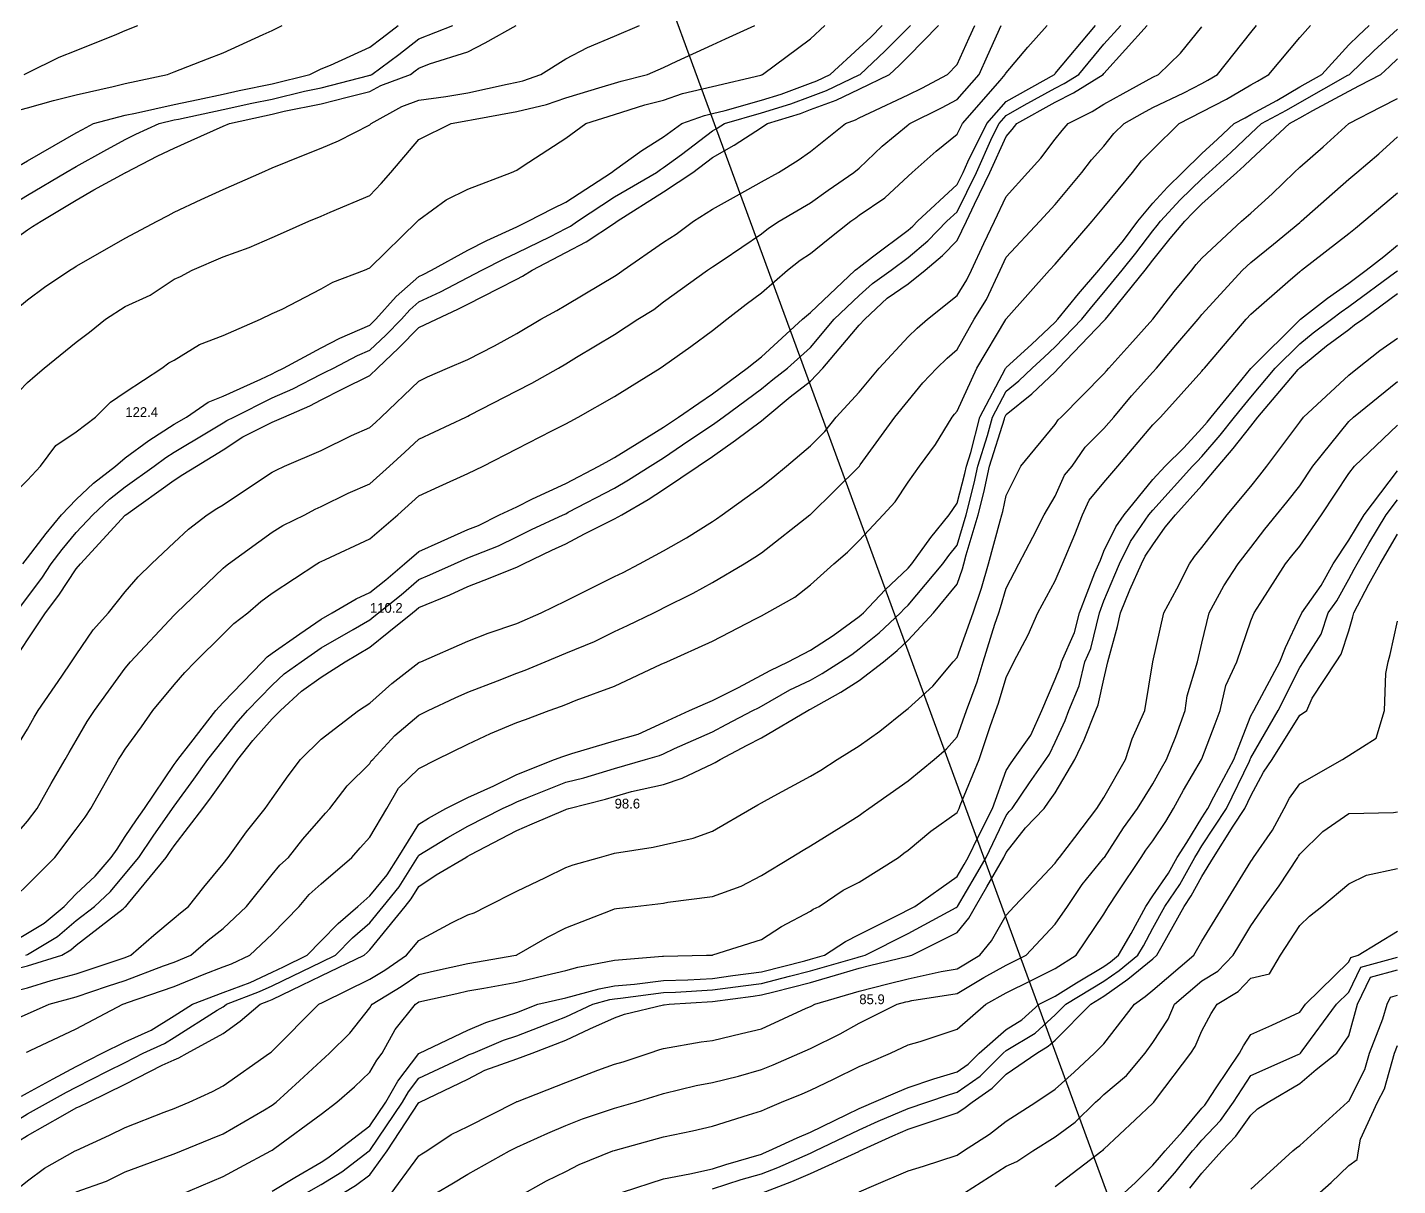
# Model space of a CAD drawing. Extents: x 0 to 210, y 0 to 386.
# Drawn here: x 70 to 210, y 191.5 to 309.8 of the extents above; entities that cross this region are included whole.
import ezdxf

# ---------------------------------------------------------------- set-up
doc = ezdxf.new("R2010")
doc.units = 0
for name, color, linetype in [('CONTOURS_MAJEURES', 3, 'CONTINUOUS'), ('CONTOURS_MINEURES', 8, 'CONTINUOUS'), ('PARCELLE', 4, 'CONTINUOUS'), ('POINTS_COTES', 7, 'CONTINUOUS')]:
    doc.layers.add(name, color=color, linetype=linetype)

msp = doc.modelspace()

# ---------------------------------------------------------------- linework, layer by layer
at = {"layer": 'CONTOURS_MAJEURES'}
for points in [[(67.655, 197.344), (70.002, 198.788), (72.148, 199.999), (73.999, 200.998), (74.998, 201.538), (78.176, 203.171), (80.005, 204.058), (81.829, 204.995), (84.004, 205.994), (85.001, 206.606), (89.395, 209.399), (89.997, 209.731), (90.155, 209.845), (90.342, 210.003), (93.719, 211.285), (95.004, 211.882), (97.107, 212.895), (100, 214.289), (101.49, 214.999), (103.222, 216.773), (104.996, 218.312), (106.359, 219.996), (107.997, 222.001), (109.863, 225.003), (110.003, 225.226), (112.953, 227.049), (114.999, 228.191), (118.55, 229.999), (119.544, 230.45), (119.995, 230.673), (121.107, 231.11), (125.002, 232.677), (126.85, 233.147), (129.998, 234.082), (133.139, 234.996), (134.589, 235.411), (135.004, 235.602), (136.121, 236.115), (140.001, 237.843), (141.404, 238.597), (144.122, 240.003), (144.709, 240.291), (144.997, 240.446), (147.892, 242.11), (150.003, 243.126), (151.205, 243.798), (153.089, 245), (154.253, 245.746), (154.999, 246.299), (157.031, 247.965), (159.201, 249.996), (159.589, 250.404), (159.996, 250.787), (163.545, 255.004), (164.156, 255.849), (165.002, 256.903), (165.914, 260), (166.745, 263.254), (167.113, 264.996), (168.103, 268.105), (168.597, 270.004), (169.998, 272.646), (171.303, 273.698), (172.665, 275), (173.887, 276.116), (175.005, 277.17), (177.722, 279.997), (178.742, 281.259), (180.001, 282.718), (181.854, 285.004), (183.268, 286.734), (184.997, 289.037), (185.425, 289.574), (185.791, 290.001), (187.799, 292.201), (190.004, 294.356), (190.718, 294.997), (192.964, 297.038), (195, 298.971), (196.107, 300.004), (198.644, 301.357), (199.996, 302.157), (204.931, 304.929), (205.003, 304.968), (205.025, 304.979), (205.068, 305.001), (207.588, 307.412), (209.999, 309.634)], [(68.333, 291.666), (70.002, 292.658), (73.927, 294.997), (74.998, 295.614), (77.821, 297.181), (80.005, 298.347), (81.093, 298.914), (83.453, 300.004), (85.001, 300.356), (85.442, 300.446), (89.997, 301.434), (92.934, 302.07), (95.004, 302.495), (98.307, 303.308), (100, 303.653), (104.886, 304.891), (104.996, 304.918), (105.049, 304.947), (105.193, 305.001), (107.946, 307.053), (110.003, 308.651), (113.461, 309.997)], [(69.337, 250.66), (70.002, 251.584), (71.464, 253.538), (72.442, 255.004), (73.551, 256.45), (74.998, 258.19), (76.678, 260), (78.39, 261.611), (80.005, 262.876), (82.97, 264.996), (84.133, 265.866), (85.001, 266.419), (88.47, 268.474), (89.997, 269.399), (90.363, 269.638), (91.087, 270.004), (95.004, 271.958), (97.123, 272.881), (100, 274.372), (100.417, 274.582), (101.262, 275), (103.72, 276.276), (104.996, 276.829), (106.621, 278.375), (108.22, 279.997), (109.059, 280.94), (110.003, 281.761), (112.217, 282.785), (114.999, 284.269), (116.449, 285.004), (118.782, 286.217), (119.995, 286.768), (123.437, 288.439), (125.002, 289.262), (125.487, 289.515), (126.22, 290.001), (129.998, 292.499), (134.269, 294.997), (134.696, 295.305), (135.004, 295.501), (136.821, 296.818), (140.001, 299.242), (140.483, 299.521), (141.238, 300.004), (144.997, 301.099), (147.989, 302.015), (150.003, 302.767), (151.642, 303.362), (154.999, 304.957), (155.09, 305.001), (157.621, 307.375), (159.996, 309.764), (160.224, 309.997)], [(69.855, 214.999), (70.002, 215.086), (73.073, 216.924), (74.998, 218.539), (76.859, 219.996), (78.481, 221.52), (80.005, 223.334), (81.38, 225.003), (82.838, 227.166), (84.829, 229.999), (85.001, 230.254), (87.013, 232.983), (88.434, 234.996), (89.997, 236.991), (91.322, 238.678), (92.5, 240.003), (95.004, 242.603), (96.253, 243.751), (97.984, 245), (100, 246.41), (103.285, 248.285), (104.996, 249.294), (105.384, 249.608), (105.865, 249.996), (108.175, 251.824), (110.003, 253.401), (111.135, 253.868), (113.636, 255.004), (114.999, 255.61), (118.15, 256.849), (119.995, 257.766), (121.503, 258.495), (124.738, 260), (125.002, 260.123), (125.264, 260.263), (129.998, 262.72), (131.428, 263.569), (133.639, 264.996), (135.004, 265.841), (137.599, 267.596), (140.001, 269.196), (140.474, 269.53), (141.106, 270.004), (144.997, 272.878), (146.151, 273.849), (147.664, 275), (150.003, 277.11), (152.439, 279.997), (154.999, 282.412), (156.34, 283.661), (158.256, 285.004), (159.996, 286.316), (161.986, 288.014), (163.953, 290.001), (165.002, 290.978), (166.979, 294.997), (168.582, 298.584), (169.287, 300.004), (169.998, 300.816), (171.852, 301.854), (175.005, 303.616), (175.93, 304.076), (177.416, 305.001), (180.001, 308.094), (181.72, 309.997)], [(97.246, 189.995), (100, 191.588), (102.117, 192.881), (104.93, 195.003), (104.996, 195.053), (108.334, 199.999), (108.945, 201.054), (110.003, 202.459), (114.578, 204.575), (114.999, 204.777), (115.143, 204.851), (115.54, 204.995), (118.66, 206.333), (119.995, 206.768), (122.889, 207.89), (125.002, 208.715), (127.783, 210.003), (129.525, 210.475), (129.998, 210.567), (130.613, 210.617), (135.004, 211.202), (136.228, 211.227), (140.001, 211.459), (143.119, 211.88), (144.997, 212.119), (147.858, 212.858), (150.003, 213.408), (154.784, 214.784), (154.999, 214.847), (155.12, 214.878), (155.612, 214.999), (159.996, 217.233), (164.897, 219.89), (165.002, 219.943), (165.026, 219.972), (165.039, 219.996), (166.867, 223.134), (167.946, 225.003), (169.998, 229.28), (170.316, 229.683), (170.62, 229.999), (172.395, 232.605), (174.05, 234.996), (174.445, 235.557), (175.005, 236.789), (176.02, 238.986), (176.425, 240.003), (177.465, 242.54), (178.027, 245), (178.642, 246.359), (179.532, 249.996), (180.001, 251.208), (181.112, 253.891), (181.6, 255.004), (182.709, 257.292), (184.592, 260), (184.997, 260.5), (189.048, 264.996), (189.535, 265.465), (190.004, 265.981), (191.871, 268.133), (193.343, 270.004), (194.093, 270.911), (195, 272.032), (197.498, 275), (199.996, 277.474), (201.379, 278.617), (203.26, 279.997), (204.24, 280.76), (205.003, 281.308), (209.824, 284.828), (209.999, 284.957)], [(140.001, 191.128), (142.917, 192.079), (144.997, 192.679), (146.67, 193.329), (150.003, 194.775), (150.503, 195.003), (154.999, 197.163), (156.944, 198.054), (159.996, 199.358), (161.897, 199.999), (164.219, 200.781), (165.002, 201.019), (167.347, 202.651), (169.703, 204.995), (169.998, 205.255), (172.954, 207.047), (175.005, 208.899), (176.101, 210.003), (180.001, 212.341), (181.545, 213.455), (183.451, 214.999), (184.028, 215.969), (184.997, 217.783), (186.215, 219.996), (187.757, 222.243), (189.266, 225.003), (189.561, 225.446), (190.004, 226.18), (192.502, 229.999), (194.855, 234.85), (194.934, 234.996), (194.952, 235.044), (195, 235.169), (197.812, 240.003), (199.996, 244.394), (200.397, 245), (202.195, 247.803), (202.904, 249.996), (203.775, 251.224), (205.003, 253.422), (205.552, 254.454), (205.856, 255.004), (207.071, 257.071), (208.841, 260), (209.999, 261.526)], [(184.997, 190.227), (187.23, 192.77), (189.048, 195.003), (189.501, 195.505), (190.004, 196.113), (191.892, 198.111), (193.235, 199.999), (195, 202.728), (199.847, 204.846), (199.996, 204.935), (200.029, 204.963), (200.071, 204.995), (200.241, 205.24), (203.767, 210.003), (205.003, 211.221), (206.23, 213.773), (209.999, 214.818)]]:
    msp.add_lwpolyline(points, dxfattribs=at)
at = {"layer": 'CONTOURS_MINEURES'}
for points in [[(65.538, 210.545), (70.002, 211.676), (72.419, 212.42), (74.998, 213.117), (76.404, 213.596), (80.005, 214.788), (80.563, 214.999), (82.93, 217.07), (85.001, 218.78), (85.648, 219.348), (86.474, 219.996), (88.041, 221.956), (89.997, 224.333), (90.516, 225.003), (92.384, 227.617), (94.297, 229.999), (95.004, 231.017), (96.656, 233.343), (97.907, 234.996), (100, 237.08), (103.846, 240.003), (104.996, 240.754), (107.226, 242.774), (110.003, 244.919), (110.057, 244.945), (110.183, 245), (114.999, 247.115), (117.069, 247.925), (119.995, 248.906), (122.498, 249.996), (125.002, 251.22), (127.415, 252.415), (129.998, 253.702), (130.873, 254.128), (132.557, 255.004), (135.004, 256.344), (137.337, 257.667), (140.001, 259.336), (140.412, 259.589), (141, 260), (144.997, 262.894), (146.162, 263.833), (147.563, 264.996), (150.003, 267.056), (151.474, 268.53), (152.645, 270.004), (154.999, 272.536), (157.02, 275), (159.996, 278.191), (160.917, 279.077), (161.959, 279.997), (165.002, 282.41), (166, 284.005), (166.463, 285.004), (167.732, 287.734), (168.807, 290.001), (169.998, 292.545), (172.224, 294.997), (173.546, 296.457), (175.005, 298.403), (175.715, 299.293), (176.355, 300.004), (178.791, 301.215), (180.001, 301.969), (181.956, 303.046), (184.997, 304.722), (185.575, 305.001), (187.818, 307.183), (190.004, 309.857)], [(66.201, 214.999), (70.002, 217.268), (71.708, 218.289), (73.741, 219.996), (74.998, 221.263), (76.926, 223.075), (78.545, 225.003), (79.17, 225.836), (80.005, 227.127), (81.161, 228.843), (81.974, 229.999), (85.001, 234.488), (85.216, 234.78), (85.368, 234.996), (86.714, 236.713), (89.241, 240.003), (89.595, 240.405), (89.997, 240.824), (94.009, 245), (94.508, 245.494), (95.004, 245.873), (97.844, 247.841), (100, 249.35), (101.133, 249.996), (103.587, 251.408), (104.996, 252.06), (106.639, 253.36), (108.544, 255.004), (110.003, 256.253), (112.292, 257.294), (114.999, 258.498), (116.077, 258.922), (118.246, 260), (119.995, 260.828), (121.625, 261.627), (125.002, 263.208), (128.371, 264.996), (129.44, 265.555), (129.998, 265.867), (132.296, 267.295), (135.004, 268.971), (136.531, 270.004), (138.602, 271.402), (140.001, 272.361), (143.527, 275), (144.349, 275.648), (144.997, 276.166), (149.199, 279.997), (150.003, 280.694), (154.594, 285.004), (154.82, 285.184), (154.999, 285.327), (156.362, 286.367), (159.996, 289.107), (160.478, 289.519), (160.955, 290.001), (165.002, 293.769), (165.606, 294.997), (166.096, 296.093), (168.038, 300.004), (169.998, 302.239), (174.929, 305.001), (174.964, 305.042), (175.005, 305.088), (179.124, 309.997)], [(66.584, 270.004), (70.002, 273.516), (70.79, 274.211), (71.724, 275), (74.998, 277.637), (76.335, 278.663), (77.967, 279.997), (80.005, 281.285), (82.54, 282.463), (85.001, 284.086), (85.632, 284.371), (86.833, 285.004), (89.997, 286.38), (92.674, 287.329), (95.004, 288.348), (96.159, 288.845), (98.773, 290.001), (100, 290.511), (100.945, 290.946), (104.996, 292.636), (106.134, 293.861), (107.126, 294.997), (110.003, 298.377), (113.305, 300.004), (114.999, 300.29), (115.365, 300.37), (119.995, 301.227), (123.054, 301.947), (125.002, 302.625), (128.725, 303.729), (129.998, 304.117), (130.666, 304.334), (133.356, 305.001), (135.004, 305.718), (136.367, 306.364), (140.001, 308.031), (141.338, 308.66), (144.334, 309.997)], [(66.787, 225.003), (70.002, 228.715), (70.995, 229.999), (72.438, 232.559), (73.853, 234.996), (74.264, 235.732), (74.998, 236.951), (76.106, 238.894), (76.861, 240.003), (80.005, 244.355), (80.527, 245), (85.001, 249.753), (85.245, 249.996), (89.997, 254.567), (90.233, 254.768), (90.548, 255.004), (95.004, 258.222), (96.089, 258.915), (98.334, 260), (99.42, 260.58), (100, 260.863), (102.789, 262.207), (104.996, 263.177), (107.005, 264.996), (108.581, 266.418), (110.003, 267.733), (114.814, 270.004), (114.938, 270.065), (114.999, 270.091), (115.179, 270.184), (119.995, 272.663), (121.553, 273.445), (124.256, 275), (125.002, 275.429), (126.112, 276.111), (129.998, 278.437), (132.357, 279.997), (134.007, 280.995), (135.004, 281.774), (139.505, 285.004), (139.808, 285.197), (140.001, 285.339), (141, 286.003), (144.997, 288.715), (145.712, 289.287), (146.802, 290.001), (150.003, 291.883), (151.819, 293.181), (154.448, 294.997), (154.999, 295.447), (157.325, 297.673), (159.996, 299.873), (160.065, 299.935), (160.15, 300.004), (163.411, 301.592), (165.002, 302.433), (167.232, 305.001), (168.089, 306.91), (169.487, 309.997)], [(66.792, 286.798), (70.002, 289.145), (70.529, 289.474), (71.421, 290.001), (74.998, 292.171), (76.783, 293.216), (80.005, 294.963), (80.026, 294.975), (80.069, 294.997), (83.313, 296.688), (85.001, 297.468), (86.733, 298.269), (89.997, 299.716), (90.65, 300.004), (94.227, 300.779), (95.004, 300.938), (96.242, 301.243), (100, 302.01), (102.685, 302.69), (104.996, 303.258), (106.124, 303.875), (109.135, 305.001), (109.632, 305.371), (110.003, 305.659), (111.08, 306.079), (114.999, 307.333), (116.759, 308.236), (119.933, 309.997)], [(67.202, 207.795), (70.002, 209.017), (72.237, 210.003), (74.998, 210.749), (78.173, 211.83), (80.005, 212.436), (83.922, 213.92), (85.001, 214.293), (86.716, 214.999), (88.463, 216.533), (89.997, 217.736), (92.381, 219.996), (95.004, 223.257), (95.794, 224.211), (96.679, 225.003), (98.146, 226.857), (100, 229.008), (100.46, 229.539), (100.889, 229.999), (102.672, 232.323), (104.996, 234.612), (105.135, 234.857), (105.279, 234.996), (107.55, 237.448), (110.003, 239.541), (110.957, 240.003), (113.691, 241.311), (114.999, 241.877), (118.047, 243.052), (119.995, 243.845), (120.848, 244.149), (122.91, 245), (125.002, 245.868), (127.928, 247.069), (129.998, 248.081), (131.306, 248.69), (134.015, 249.996), (134.681, 250.32), (135.004, 250.488), (138.014, 251.988), (140.001, 253.103), (143.245, 255.004), (144.33, 255.67), (144.997, 256.136), (149.961, 260), (149.984, 260.019), (150.003, 260.035), (152.501, 262.498), (154.999, 264.958), (155.018, 264.978), (155.03, 264.996), (155.104, 265.101), (158.638, 270.004), (159.996, 271.669), (161.504, 273.495), (162.937, 275), (163.989, 276.012), (165.002, 276.906), (166.738, 279.997), (167.994, 282.006), (169.385, 285.004), (169.998, 286.324), (173.444, 290.001), (175.005, 291.731), (177.721, 294.997), (178.733, 296.268), (180.001, 297.676), (181.023, 298.981), (182.05, 300.004), (183.95, 301.052), (184.997, 301.629), (188.145, 303.146), (190.004, 304.1), (190.597, 304.409), (191.609, 305.001), (195, 309.279), (195.598, 309.997)], [(67.613, 279.997), (70.002, 281.984), (71.733, 283.269), (74.339, 285.004), (74.745, 285.257), (74.998, 285.407), (77.904, 287.1), (80.005, 288.28), (83.252, 290.001), (84.39, 290.611), (85.001, 290.921), (87.766, 292.231), (89.997, 293.266), (93.957, 294.997), (95.004, 295.452), (98.227, 296.774), (100, 297.485), (101.787, 298.213), (104.996, 299.865), (105.117, 300.004), (108.273, 301.731), (110.003, 302.377), (112.767, 302.769), (114.999, 303.145), (119.025, 304.031), (119.995, 304.21), (120.636, 304.361), (122.475, 305.001), (125.002, 306.588), (127.222, 307.777), (129.998, 308.917), (132.533, 309.997)], [(67.975, 294.997), (70.002, 296.188), (72.741, 297.743), (74.998, 299.044), (75.615, 299.387), (76.772, 300.004), (80.005, 300.834), (81.057, 301.057), (85.001, 301.952), (87.449, 302.452), (89.997, 303.005), (91.64, 303.361), (95.004, 304.051), (98.861, 305.001), (99.615, 305.385), (100, 305.574), (100.967, 305.968), (104.996, 307.793), (106.26, 308.736), (107.884, 309.997)], [(68.109, 234.996), (70.002, 238.101), (70.682, 239.321), (71.093, 240.003), (73.517, 243.519), (74.516, 245), (74.998, 245.707), (76.726, 248.271), (78.279, 249.996), (80.005, 252.124), (81.32, 253.685), (82.698, 255.004), (83.867, 256.137), (85.001, 257.171), (86.458, 258.543), (88.375, 260), (89.353, 260.644), (89.997, 261.044), (93.191, 263.187), (95.004, 264.353), (95.423, 264.577), (96.283, 264.996), (100, 266.571), (103.109, 268.113), (104.996, 268.939), (105.555, 269.444), (106.161, 270.004), (110.003, 273.676), (110.893, 274.11), (112.934, 275), (114.999, 275.89), (117.715, 277.28), (119.995, 278.527), (122.473, 279.997), (124.106, 280.893), (125.002, 281.431), (128.54, 283.544), (129.998, 284.393), (130.379, 284.623), (130.867, 285.004), (135.004, 287.876), (136.302, 288.703), (138.06, 290.001), (140.001, 291.23), (142.763, 292.763), (144.997, 294.018), (146.742, 294.997), (148.76, 296.24), (150.003, 297.126), (153.583, 300.004), (154.622, 300.382), (154.999, 300.561), (156.084, 301.089), (159.996, 302.939), (161.384, 303.615), (164.007, 305.001), (165.002, 306.018), (166.235, 308.764), (166.793, 309.997)], [(68.212, 261.786), (70.002, 263.557), (71.35, 264.996), (72.918, 267.081), (74.998, 268.486), (76.961, 270.004), (78.49, 271.515), (80.005, 272.543), (83.752, 275), (84.461, 275.54), (85.001, 275.819), (87.587, 277.41), (89.997, 278.32), (93.811, 279.997), (95.004, 280.584), (96.044, 281.04), (100, 283.101), (101.217, 283.784), (104.449, 285.004), (104.996, 285.254), (109.856, 290.001), (109.927, 290.076), (110.003, 290.163), (112.794, 292.206), (114.999, 293.285), (119.45, 294.997), (119.995, 295.239), (120.662, 295.665), (125.002, 298.502), (127.053, 300.004), (129.998, 300.904), (133.096, 301.908), (135.004, 302.382), (136.947, 303.058), (140.001, 303.769), (144.942, 304.946), (144.997, 304.962), (145.026, 304.971), (145.105, 305.001), (150.003, 308.647), (151.473, 309.997)], [(68.554, 213.554), (70.002, 213.921), (73.503, 214.999), (74.438, 215.559), (74.998, 216.029), (79.772, 219.763), (80.005, 219.941), (80.034, 219.967), (80.069, 219.996), (80.327, 220.319), (84.187, 225.003), (84.514, 225.489), (85.001, 226.181), (87.936, 229.999), (88.811, 231.186), (89.997, 232.867), (91.502, 234.996), (93.042, 236.958), (95.004, 239.163), (95.848, 240.003), (98.012, 241.991), (100, 243.425), (102.474, 245), (104.996, 246.487), (106.939, 248.057), (109.342, 249.996), (109.711, 250.288), (110.003, 250.54), (113.158, 251.841), (114.999, 252.677), (116.671, 253.327), (119.995, 254.676), (120.701, 255.004), (123.598, 256.404), (125.002, 257.057), (126.92, 258.081), (129.998, 259.584), (130.743, 260), (133.415, 261.586), (135.004, 262.613), (138.545, 264.996), (140.001, 265.966), (142.366, 267.633), (144.997, 269.606), (145.462, 270.004), (147.926, 272.077), (150.003, 273.658), (151.26, 275), (154.999, 279.381), (155.569, 279.997), (157.863, 282.134), (159.996, 283.629), (161.73, 285.004), (163.494, 286.509), (165.002, 288.032), (165.936, 290.001), (166.758, 291.756), (168.351, 294.997), (169.998, 298.683), (170.626, 299.377), (171.097, 300.004), (175.005, 302.189), (176.884, 303.122), (179.902, 305.001), (180.001, 305.12), (184.407, 309.997)], [(68.733, 301.271), (70.002, 301.594), (72.656, 302.346), (74.998, 302.908), (78.775, 303.774), (80.005, 304.089), (84.309, 305.001), (85.001, 305.277), (88.39, 306.608), (89.997, 307.225), (94.103, 309.099), (95.004, 309.482), (95.345, 309.656), (96.042, 309.997)], [(68.874, 221.123), (70.002, 222.192), (72.79, 225.003), (74.998, 227.902), (75.898, 229.101), (76.478, 229.999), (78.44, 233.435), (79.324, 234.996), (79.571, 235.429), (80.005, 236.066), (81.646, 238.358), (82.824, 240.003), (85.001, 242.651), (86.101, 243.899), (87.156, 245), (89.997, 247.821), (91.09, 248.905), (92.52, 249.996), (93.861, 251.139), (95.004, 251.993), (99.567, 255.004), (99.831, 255.172), (100, 255.253), (100.454, 255.458), (104.996, 257.543), (107.848, 260), (110.003, 261.953), (112.088, 262.911), (114.999, 264.226), (116.567, 264.996), (119.995, 266.755), (123.597, 268.599), (125.002, 269.306), (125.459, 269.545), (126.278, 270.004), (129.998, 272.109), (131.776, 273.226), (134.65, 275), (135.004, 275.23), (137.78, 277.221), (140.001, 278.839), (140.648, 279.349), (141.458, 279.997), (143.447, 281.55), (144.997, 282.691), (147.664, 285.004), (148.963, 286.042), (150.003, 286.723), (151.828, 288.176), (154.122, 290.001), (154.634, 290.367), (154.999, 290.619), (157.611, 292.385), (159.996, 294.613), (160.408, 294.997), (162.839, 297.161), (165.002, 298.922), (165.539, 300.004), (169.387, 304.389), (169.918, 305.001), (169.943, 305.056), (169.998, 305.179), (172.221, 307.78), (174.201, 309.997)], [(69.135, 245.864), (70.002, 247.25), (71.86, 249.996), (73.205, 251.793), (74.998, 254.481), (75.418, 255.004), (80.005, 259.962), (80.024, 259.981), (80.045, 260), (85.001, 263.552), (85.871, 264.126), (87.272, 264.996), (89.997, 266.647), (92.026, 267.974), (95.004, 269.478), (96.196, 270.004), (98.845, 271.158), (100, 271.757), (102.158, 272.842), (104.996, 274.246), (105.781, 275), (107.942, 277.057), (110.003, 279.146), (111.799, 279.997), (113.989, 281.009), (114.999, 281.548), (118.128, 283.133), (119.995, 284.079), (120.592, 284.407), (121.586, 285.004), (125.002, 286.801), (127.103, 287.899), (129.998, 289.813), (130.261, 290.001), (135.004, 292.998), (138.002, 294.997), (140.001, 296.521), (142.206, 297.794), (144.997, 299.58), (145.259, 299.742), (145.628, 300.004), (148.976, 301.029), (150.003, 301.413), (152.636, 302.369), (154.999, 303.492), (158.099, 305.001), (159.078, 305.919), (159.996, 306.842), (163.085, 309.997)], [(69.391, 200.608), (70.002, 200.948), (72.63, 202.367), (74.998, 203.646), (77.624, 204.995), (80.005, 206.152), (82.639, 207.362), (85.001, 208.812), (86.874, 210.003), (89.997, 211.183), (92.767, 212.235), (95.004, 213.273), (96.168, 213.835), (98.585, 214.999), (100, 216.465), (101.744, 218.251), (103.755, 219.996), (104.996, 221.063), (106.767, 223.231), (107.868, 225.003), (110.003, 228.408), (110.986, 229.016), (112.748, 229.999), (114.999, 231.119), (117.666, 232.329), (119.995, 233.48), (123.857, 234.996), (124.697, 235.301), (125.002, 235.413), (125.636, 235.632), (129.998, 236.909), (132.403, 237.598), (135.004, 238.791), (137.641, 240.003), (139.29, 240.714), (140.001, 241.046), (142.653, 242.347), (144.997, 243.608), (145.881, 244.117), (147.716, 245), (150.003, 246.162), (152.339, 247.661), (154.999, 249.63), (155.201, 249.795), (155.416, 249.996), (157.652, 252.345), (159.996, 254.552), (160.376, 255.004), (162.315, 257.686), (164.173, 260), (165.002, 261.19), (165.777, 264.222), (165.941, 264.996), (166.381, 266.378), (167.322, 270.004), (169.944, 274.946), (169.969, 275), (169.998, 275.05), (172.586, 277.414), (175.005, 279.694), (175.296, 279.997), (177.403, 282.601), (179.477, 285.004), (180.001, 285.607), (181.977, 288.025), (183.46, 290.001), (184.997, 291.847), (186.502, 293.495), (188.038, 294.997), (190.004, 296.943), (191.606, 298.399), (193.298, 300.004), (194.418, 300.587), (195, 300.928), (197.656, 302.345), (199.996, 303.728), (202.262, 305.001), (205.003, 308.023), (206.012, 308.989), (207.107, 309.997)], [(69.533, 255.004), (70.002, 255.609), (71.908, 258.094), (73.493, 260), (74.998, 261.581), (76.759, 263.239), (79.003, 264.996), (80.005, 265.816), (82.399, 267.604), (85.001, 269.264), (86.25, 270.004), (88.486, 271.514), (89.997, 272.134), (93.863, 273.863), (95.004, 274.431), (95.4, 274.604), (96.164, 275), (100, 277.075), (101.923, 278.074), (104.996, 279.404), (105.3, 279.694), (105.599, 279.997), (107.672, 282.327), (110.003, 284.356), (110.445, 284.56), (111.277, 285.004), (114.999, 287.042), (116.946, 288.053), (119.995, 289.439), (121.15, 290.001), (123.674, 291.325), (125.002, 291.954), (129.696, 294.997), (129.998, 295.229), (132.771, 297.231), (135.004, 298.65), (136.873, 300.004), (139.192, 300.813), (140.001, 301.001), (141.309, 301.313), (144.997, 302.387), (147.001, 303), (150.003, 304.121), (150.649, 304.355), (152.008, 305.001), (154.999, 307.739), (156.165, 308.832), (157.323, 309.997)], [(69.659, 305.001), (70.002, 305.173), (73.24, 306.759), (74.998, 307.451), (79.134, 309.128), (80.005, 309.498), (81.294, 309.997)], [(69.894, 205.103), (70.002, 205.15), (70.277, 205.272), (74.998, 207.49), (79.761, 210.003), (79.943, 210.065), (80.005, 210.085), (80.137, 210.135), (85.001, 211.813), (88.078, 213.081), (89.997, 213.806), (90.863, 214.135), (92.725, 214.999), (95.004, 217.145), (97.761, 219.996), (98.777, 221.221), (100, 222.315), (103.143, 225.003), (104.004, 225.995), (104.996, 227.06), (106.737, 229.999), (107.916, 232.081), (110.003, 234.095), (111.814, 234.996), (114.999, 236.557), (117.333, 237.664), (119.995, 238.784), (120.889, 239.108), (123.309, 240.003), (124.556, 240.447), (125.002, 240.631), (126.063, 241.065), (129.998, 242.516), (134.741, 244.737), (135.004, 244.85), (135.109, 244.895), (135.333, 245), (140.001, 247.111), (144.38, 249.379), (144.997, 249.695), (145.566, 249.996), (148.403, 251.597), (150.003, 252.868), (152.398, 255.004), (153.798, 256.205), (154.999, 257.37), (157.428, 260), (158.651, 261.345), (159.996, 263.361), (161.151, 264.996), (162.802, 267.198), (164.475, 270.004), (164.714, 270.292), (165.002, 270.596), (166.995, 275), (169.961, 279.96), (169.982, 279.997), (169.989, 280.007), (169.998, 280.028), (174.418, 285.004), (175.005, 285.629), (178.791, 290.001), (180.001, 291.441), (182.899, 294.997), (183.822, 296.175), (184.997, 297.347), (187.685, 300.004), (190.004, 301.195), (192.507, 302.498), (195, 303.956), (195.682, 304.32), (196.834, 305.001), (199.996, 308.788), (201.09, 309.997)], [(69.019, 195.983), (70.002, 196.587), (73.635, 198.636), (74.998, 199.412), (75.4, 199.597), (76.238, 199.999), (80.005, 201.828), (83.763, 203.758), (85.001, 204.317), (85.466, 204.53), (86.336, 204.995), (89.997, 207.009), (91.734, 208.265), (93.795, 210.003), (94.67, 210.335), (95.004, 210.49), (98.046, 211.956), (100, 212.898), (104.411, 214.999), (104.7, 215.295), (104.996, 215.551), (108.594, 219.996), (109.228, 220.771), (110.003, 222.018), (111.769, 223.232), (114.793, 225.003), (114.92, 225.082), (114.999, 225.126), (115.248, 225.253), (119.995, 227.739), (121.567, 228.43), (125.002, 229.911), (125.07, 229.931), (125.327, 229.999), (129.051, 230.946), (129.998, 231.227), (131.734, 231.732), (135.004, 232.451), (136.904, 233.096), (140.001, 234.548), (140.283, 234.713), (140.793, 234.996), (143.53, 236.466), (144.997, 237.225), (149.728, 240.003), (149.903, 240.104), (150.003, 240.152), (153.112, 241.891), (154.999, 243.095), (157.477, 245), (158.861, 246.134), (159.996, 247.197), (162.564, 249.996), (165.002, 252.907), (165.53, 254.474), (165.68, 255.004), (165.933, 255.934), (167.13, 260), (167.713, 262.285), (168.286, 264.996), (169.826, 269.831), (169.871, 270.004), (169.998, 270.244), (172.635, 272.369), (175.005, 274.636), (175.368, 275), (180.001, 279.835), (180.078, 279.92), (180.147, 279.997), (180.751, 280.748), (184.2, 285.004), (184.559, 285.443), (184.997, 286.028), (186.76, 288.242), (188.269, 290.001), (189.096, 290.907), (190.004, 291.794), (193.573, 294.997), (194.322, 295.677), (195, 296.322), (198.946, 300.004), (199.631, 300.37), (199.996, 300.586), (201.329, 301.334), (205.003, 303.313), (206.123, 303.881), (208.291, 305.001), (209.164, 305.836), (209.999, 306.606)], [(67.6, 189.995), (70.002, 191.965), (71.744, 193.256), (74.883, 195.003), (74.998, 195.068), (78.38, 196.623), (80.005, 197.402), (83.98, 198.978), (85.001, 199.348), (85.462, 199.537), (86.538, 199.999), (88.911, 201.084), (89.997, 201.664), (94.74, 204.995), (94.893, 205.106), (95.004, 205.199), (99.769, 210.003), (99.924, 210.078), (100, 210.114), (100.212, 210.215), (104.996, 212.562), (106.508, 213.49), (108.751, 214.999), (110.003, 216.521), (113.333, 218.33), (114.999, 219.119), (115.647, 219.347), (116.896, 219.996), (119.995, 221.558), (122.951, 222.952), (125.002, 223.977), (125.753, 224.25), (128.468, 225.003), (129.654, 225.347), (129.998, 225.439), (133.948, 226.058), (135.004, 226.283), (138.037, 226.967), (140.001, 227.688), (143.997, 229.999), (144.627, 230.369), (144.997, 230.573), (146.286, 231.286), (150.003, 233.319), (151.068, 233.931), (152.754, 234.996), (154.999, 236.416), (157.102, 237.896), (159.715, 240.003), (159.996, 240.212), (162.508, 242.492), (164.602, 245), (165.002, 245.437), (166.637, 249.996), (167.486, 252.515), (168.191, 255.004), (169.378, 259.38), (169.561, 260), (169.65, 260.349), (169.998, 261.999), (171.509, 264.996), (175.005, 269.254), (175.31, 269.699), (175.619, 270.004), (180.001, 274.411), (180.269, 274.733), (180.511, 275), (182.634, 277.364), (184.997, 279.997), (187.168, 282.834), (188.974, 285.004), (189.43, 285.577), (190.004, 286.246), (194.064, 290.001), (195, 290.833), (197.173, 292.825), (199.435, 294.997), (199.996, 295.52), (202.404, 297.597), (205.003, 300.004), (208.319, 301.685), (209.999, 302.553)], [(74.998, 190.823), (78.07, 191.929), (80.005, 192.883), (84.527, 194.527), (85.001, 194.716), (85.739, 195.003), (88.76, 196.239), (89.997, 196.77), (94.216, 199.213), (95.004, 199.677), (95.43, 199.999), (97.815, 202.184), (100, 204.209), (100.421, 204.574), (100.863, 204.995), (102.942, 207.054), (104.996, 209.623), (105.13, 209.868), (105.238, 210.003), (108.188, 211.814), (110.003, 213.034), (111.603, 213.399), (114.999, 214.171), (119.911, 214.999), (119.973, 215.021), (119.995, 215.032), (123.158, 216.839), (125.002, 217.818), (129.581, 219.579), (129.998, 219.76), (130.197, 219.797), (132.106, 219.996), (135.004, 220.322), (135.421, 220.413), (140.001, 220.99), (142.935, 222.062), (144.997, 223.148), (148.05, 225.003), (149.258, 225.747), (150.003, 226.187), (153.138, 228.138), (154.999, 229.291), (155.395, 229.604), (155.958, 229.999), (159.996, 232.834), (162.651, 234.996), (163.912, 236.086), (165.002, 237.307), (165.948, 240.003), (167.053, 242.949), (167.648, 245), (168.836, 248.834), (169.253, 249.996), (169.441, 250.555), (169.998, 252.522), (171.303, 255.004), (172.721, 257.72), (173.89, 260), (175.005, 261.925), (175.956, 264.045), (176.756, 264.996), (178.078, 266.925), (180.001, 268.821), (181.005, 270.004), (182.818, 272.183), (184.997, 274.597), (185.366, 275), (187.344, 277.342), (189.612, 279.997), (189.782, 280.219), (190.004, 280.486), (194.154, 285.004), (195, 285.796), (197.334, 287.667), (199.996, 289.875), (200.156, 290.001), (202.718, 292.281), (205.003, 294.316), (205.819, 294.997), (208.097, 296.904), (209.999, 298.62)], [(85.504, 190.499), (89.997, 192.405), (91.697, 193.302), (94.886, 195.003), (95.004, 195.072), (95.286, 195.285), (100, 198.75), (101.622, 199.999), (103.431, 201.564), (104.996, 203.056), (105.708, 204.285), (106.243, 204.995), (107.572, 207.426), (109.65, 210.003), (109.868, 210.137), (110.003, 210.227), (113.89, 211.112), (114.999, 211.364), (116.636, 211.64), (119.995, 212.268), (122.977, 212.979), (125.002, 213.436), (126.231, 213.769), (129.998, 214.501), (134.904, 214.899), (135.004, 214.913), (139.376, 214.999), (139.974, 215.025), (140.001, 215.028), (140.044, 215.042), (144.997, 216.616), (147.053, 217.944), (150.003, 219.504), (150.298, 219.701), (150.894, 219.996), (153.347, 221.651), (154.999, 222.47), (159.006, 225.003), (159.558, 225.44), (159.996, 225.747), (162.324, 227.676), (165.002, 229.6), (165.207, 229.999), (165.32, 230.317), (167.261, 234.996), (168.379, 238.381), (168.948, 240.003), (169.235, 240.767), (169.998, 243.399), (170.801, 245), (172.264, 247.735), (173.238, 249.996), (175.005, 253.278), (175.767, 255.004), (177.012, 257.994), (177.816, 260), (178.492, 261.509), (180.001, 263.303), (181.406, 264.996), (184.997, 269.219), (185.397, 269.604), (185.762, 270.004), (190.004, 274.681), (190.149, 274.856), (190.266, 275), (191.836, 276.832), (194.53, 279.997), (195, 280.505), (198.797, 283.802), (199.996, 284.856), (200.08, 284.921), (200.195, 285.004), (205.003, 288.758), (205.696, 289.307), (206.55, 290.001), (209.999, 292.906)], [(95.004, 190.892), (97.314, 192.31), (100, 193.864), (100.705, 194.295), (101.643, 195.003), (104.996, 197.576), (106.631, 199.999), (107.866, 202.131), (110.003, 204.97), (110.057, 204.995), (114.999, 207.344), (116.856, 208.141), (119.995, 209.164), (122.158, 210.003), (125.002, 210.645), (128.427, 211.573), (129.998, 211.878), (132.043, 212.044), (135.004, 212.439), (137.49, 212.488), (140.001, 212.643), (142.076, 212.923), (144.997, 213.295), (149.447, 214.444), (150.003, 214.587), (151.437, 214.999), (153.574, 216.424), (154.999, 217.13), (159.261, 219.261), (159.996, 219.635), (160.66, 219.996), (165.002, 223.063), (165.716, 224.288), (166.129, 225.003), (167.169, 227.169), (168.617, 229.999), (169.998, 233.891), (170.447, 234.549), (170.756, 234.996), (172.512, 237.49), (173.655, 240.003), (175.005, 243.201), (175.528, 244.477), (175.648, 245), (177.004, 247.998), (177.493, 249.996), (179.069, 254.069), (179.481, 255.004), (179.634, 255.371), (180.001, 256.287), (181.213, 258.788), (182.056, 260), (184.997, 263.622), (186.235, 264.996), (188.156, 266.845), (190.004, 268.875), (190.528, 269.479), (190.941, 270.004), (192.778, 272.226), (195, 274.971), (195.025, 275), (199.996, 279.923), (200.037, 279.957), (200.092, 279.997), (202.854, 282.147), (205.003, 283.693), (206.799, 285.004), (208.584, 286.419), (209.999, 287.568)], [(101.118, 189.995), (103.528, 191.466), (104.996, 192.573), (106.761, 195.003), (110.003, 199.944), (110.035, 199.966), (110.103, 199.999), (114.999, 202.352), (116.75, 203.244), (119.995, 204.426), (121.582, 204.995), (125.002, 206.331), (127.477, 207.477), (129.998, 208.624), (131.024, 208.976), (135.004, 209.936), (135.061, 209.946), (135.581, 210.003), (140.001, 210.275), (144.162, 210.837), (144.997, 210.943), (146.268, 211.272), (150.003, 212.23), (153.13, 213.13), (154.999, 213.677), (156.049, 213.95), (159.996, 214.918), (160.361, 214.999), (165.002, 217.327), (166.188, 218.81), (166.862, 219.996), (168.018, 221.98), (169.762, 225.003), (169.998, 225.495), (171.985, 228.018), (173.893, 229.999), (174.343, 230.66), (175.005, 231.617), (177.032, 234.996), (177.972, 237.03), (179.155, 240.003), (179.401, 240.604), (180.001, 243.23), (180.393, 245), (181.39, 248.607), (181.681, 249.996), (182.654, 252.345), (183.821, 255.004), (184.205, 255.796), (184.997, 256.937), (186.257, 258.743), (187.296, 260), (190.004, 262.998), (191.661, 264.996), (193.214, 266.787), (195, 269.057), (195.721, 270.004), (199.84, 274.844), (199.972, 275), (199.996, 275.025), (202.721, 277.277), (205.003, 278.951), (205.589, 279.411), (206.435, 279.997), (209.999, 282.617)], [(106.7, 189.995), (110.003, 194.516), (110.307, 194.697), (110.808, 195.003), (113.301, 196.701), (114.999, 197.513), (119.9, 199.999), (119.963, 200.031), (119.995, 200.043), (120.063, 200.067), (125.002, 201.985), (128.275, 203.272), (129.998, 203.87), (130.867, 204.128), (133.524, 204.995), (134.626, 205.374), (135.004, 205.465), (138.832, 206.167), (140.001, 206.294), (142.978, 207.019), (144.997, 207.499), (149.583, 209.582), (150.003, 209.766), (150.162, 209.844), (150.443, 210.003), (154.999, 211.337), (157.906, 212.092), (159.996, 212.605), (163.348, 213.349), (165.002, 213.606), (167.323, 214.999), (168.511, 216.486), (169.998, 219.099), (170.833, 219.996), (172.862, 222.139), (175.005, 224.405), (175.246, 224.762), (175.443, 225.003), (177.025, 227.023), (179.28, 229.999), (180.001, 231.128), (182.191, 234.996), (182.893, 237.105), (184.161, 240.003), (184.997, 245), (186.115, 249.996), (187.45, 252.449), (188.734, 255.004), (189.255, 255.752), (190.004, 256.658), (192.592, 260), (195, 262.917), (195.925, 264.072), (196.649, 264.996), (199.996, 269.477), (200.401, 270.004), (205.003, 274.293), (205.89, 275), (208.191, 276.809), (209.999, 278.06)], [(110.576, 189.995), (113.354, 191.644), (114.999, 192.646), (119.243, 195.003), (119.995, 195.398), (123.162, 196.838), (125.002, 197.614), (126.705, 198.296), (129.998, 199.393), (132.122, 199.999), (134.344, 200.658), (135.004, 200.874), (138.317, 201.683), (140.001, 201.984), (142.659, 202.658), (144.997, 203.33), (146.185, 203.809), (148.924, 204.995), (150.003, 205.468), (153.041, 206.958), (154.999, 208.063), (158.87, 210.003), (159.763, 210.235), (159.996, 210.292), (160.368, 210.375), (165.002, 211.095), (167.736, 212.737), (169.998, 213.98), (170.68, 214.319), (172.047, 214.999), (175.005, 218.168), (176.276, 219.996), (177.775, 222.227), (180.001, 224.947), (180.039, 225.003), (181.977, 228.024), (183.439, 229.999), (184.997, 232.514), (185.866, 234.129), (186.379, 234.996), (187.348, 237.347), (188.283, 240.003), (188.487, 241.518), (189.549, 245), (190.004, 246.885), (190.757, 249.996), (192.235, 252.768), (193.696, 255.004), (195, 256.669), (196.447, 258.553), (197.635, 260), (198.685, 261.311), (199.996, 262.985), (201.332, 264.996), (205.003, 269.539), (205.497, 270.004), (209.999, 273.646)], [(119.995, 190.254), (123.049, 191.948), (125.002, 192.895), (126.371, 193.629), (129.827, 195.003), (129.949, 195.051), (129.998, 195.067), (130.089, 195.093), (135.004, 196.464), (137.958, 197.045), (140.001, 197.535), (143.682, 198.684), (144.997, 199.107), (145.605, 199.391), (147.061, 199.999), (149.157, 200.844), (150.003, 201.211), (152.357, 202.353), (154.999, 203.629), (155.957, 204.038), (158.197, 204.995), (159.996, 205.85), (161.205, 206.205), (165.002, 207.454), (167.912, 210.003), (169.998, 211.149), (172.573, 212.43), (175.005, 213.64), (177.166, 214.999), (180.001, 219.196), (180.3, 219.697), (180.459, 219.996), (181.38, 221.377), (183.81, 225.003), (184.274, 225.727), (184.997, 226.705), (186.317, 228.683), (187.111, 229.999), (188.121, 231.879), (189.968, 234.996), (190.004, 235.083), (191.358, 238.646), (191.88, 240.003), (192.448, 242.556), (193.559, 245), (195, 249.192), (195.232, 249.765), (195.34, 249.996), (195.946, 250.944), (198.548, 255.004), (199.177, 255.823), (199.996, 256.82), (202.224, 260), (205.003, 264.223), (205.58, 264.996), (209.999, 269.184)], [(130.79, 190.787), (135.004, 192.168), (137.687, 192.683), (140.001, 193.189), (141.366, 193.634), (144.997, 194.682), (145.227, 194.772), (145.76, 195.003), (148.649, 196.354), (150.003, 196.919), (153.74, 198.739), (154.999, 199.344), (155.448, 199.55), (156.498, 199.999), (158.948, 201.046), (159.996, 201.494), (162.619, 202.377), (165.002, 203.101), (166.119, 203.878), (167.242, 204.995), (169.998, 207.423), (171.604, 208.397), (173.384, 210.003), (174.466, 210.541), (175.005, 210.81), (177.179, 212.177), (180.001, 213.869), (180.658, 214.342), (181.468, 214.999), (182.785, 217.212), (184.273, 219.996), (184.997, 221.083), (186.593, 223.408), (187.465, 225.003), (188.48, 226.525), (190.004, 229.052), (190.624, 229.999), (191.208, 231.203), (193.28, 234.996), (193.754, 236.245), (195, 239.485), (195.302, 240.003), (195.6, 240.603), (197.952, 245), (198.541, 246.456), (199.996, 249.58), (200.159, 249.834), (200.212, 249.996), (202.201, 252.799), (203.433, 255.004), (205.003, 257.408), (206.57, 260), (209.999, 264.518)], [(144.997, 190.676), (148.113, 191.885), (150.003, 192.706), (154.962, 194.965), (154.999, 194.982), (155.047, 195.003), (158.44, 196.558), (159.996, 197.223), (163.355, 198.355), (165.002, 198.901), (165.671, 199.33), (166.528, 199.999), (168.575, 201.423), (169.998, 202.84), (173.146, 204.995), (174.304, 205.697), (175.005, 206.331), (178.65, 210.003), (180.001, 210.813), (182.433, 212.568), (184.997, 214.646), (185.412, 214.999), (185.955, 215.955), (188.178, 219.996), (188.921, 221.079), (190.004, 223.059), (191.203, 225.003), (193.208, 228.207), (194.381, 229.999), (195, 231.278), (196.283, 233.713), (197.19, 234.996), (199.996, 239.525), (200.287, 239.713), (200.712, 240.003), (201.273, 241.277), (203.735, 245), (204.23, 245.772), (205.003, 248.164), (205.424, 249.575), (205.517, 249.996), (207.075, 252.927), (208.224, 255.004), (209.999, 258.026)], [(154.999, 190.826), (156.469, 191.468), (159.996, 192.966), (161.556, 193.442), (165.002, 194.591), (165.639, 195.003), (168.294, 196.707), (169.998, 198.038), (173.046, 199.999), (175.005, 201.335), (176.956, 203.044), (179.046, 204.995), (180.001, 205.958), (183.113, 210.003), (184.208, 210.793), (184.997, 211.433), (189.176, 214.999), (190.004, 216.455), (191.354, 218.646), (192.16, 219.996), (195, 224.58), (195.177, 224.826), (195.293, 225.003), (197.219, 227.78), (198.406, 229.999), (198.954, 231.042), (199.996, 232.514), (204.377, 234.996), (204.757, 235.242), (205.003, 235.41), (207.799, 237.201), (208.675, 240.003), (208.789, 243.789), (209.03, 245), (209.253, 245.746), (209.999, 249.146)], [(165.734, 190.728), (169.998, 193.458), (171.08, 193.921), (172.715, 195.003), (175.005, 196.44), (177.072, 197.932), (179.126, 199.999), (179.593, 200.408), (180.001, 200.789), (182.285, 202.712), (184.207, 204.995), (184.997, 206.089), (186.541, 208.459), (187.194, 210.003), (190.004, 212.384), (191.621, 213.382), (193.185, 214.999), (193.878, 216.122), (195, 218.004), (196.378, 219.996), (197.892, 222.105), (199.794, 225.003), (199.877, 225.123), (199.996, 225.346), (202.364, 227.637), (205.003, 229.474), (209.594, 229.594), (209.999, 229.665)], [(175.005, 191.382), (179.765, 195.003), (179.902, 195.102), (180.001, 195.201), (183.181, 198.182), (184.997, 199.874), (185.057, 199.94), (185.106, 199.999), (185.375, 200.376), (188.879, 204.995), (189.323, 205.677), (190.004, 207.288), (190.957, 209.047), (191.579, 210.003), (193.694, 211.309), (195, 212.659), (196.9, 213.1), (198.047, 214.999), (199.996, 218.057), (201.002, 218.992), (202.272, 219.996), (205.003, 222.287), (206.82, 223.182), (209.999, 223.863)], [(181.285, 189.995), (183.216, 191.781), (184.997, 193.543), (185.68, 194.32), (186.235, 195.003), (188.019, 196.983), (190.004, 199.378), (190.306, 199.698), (190.52, 199.999), (191.465, 201.459), (193.834, 204.995), (194.244, 205.753), (195, 206.915), (197.15, 207.848), (199.996, 209.19), (200.599, 210.003), (205.003, 214.343), (205.216, 214.786), (205.984, 214.999), (209.999, 217.469)], [(188.78, 191.22), (190.004, 192.723), (192.04, 195.003), (193.478, 196.525), (195, 198.664), (195.694, 199.305), (196.785, 199.999), (199.996, 201.907), (201.671, 203.324), (203.779, 204.995), (205.003, 206.753), (205.918, 210.003), (207.243, 212.759), (209.999, 213.524)], [(195, 191.116), (199.295, 195.003), (199.659, 195.34), (199.996, 195.554), (204.896, 199.999), (204.954, 200.048), (205.003, 200.087), (206.662, 203.336), (207.137, 204.995), (208.494, 208.494), (208.919, 210.003), (209.27, 210.732), (209.999, 210.935)], [(201.201, 189.995), (203.223, 191.776), (205.003, 193.507), (205.877, 194.127), (206.012, 195.003), (206.203, 196.203), (207.959, 199.999), (208.649, 201.35), (209.693, 204.995), (209.999, 205.786)]]:
    msp.add_lwpolyline(points, dxfattribs=at)
at = {"layer": 'PARCELLE'}
msp.add_lwpolyline([(133.138, 26.921), (23.803, 299.804), (20, 302.991), (24.097, 305.316), (41.279, 318.263), (52.75, 326.242), (66.88, 335.378), (88.957, 349.065), (98.227, 353.137), (106.909, 360.988), (109.144, 363.008), (109.376, 363.226), (111.305, 365.707), (114.251, 368.99), (117.806, 360.96), (193.746, 154.112)], dxfattribs=at)

# ---------------------------------------------------------------- texts
at = {"layer": 'POINTS_COTES'}
for s, p in [('122.4', (80.005, 270.004)), ('110.2', (104.996, 249.996)), ('98.6', (129.998, 229.999)), ('85.9', (154.999, 210.003))]:
    msp.add_text(s, height=1, dxfattribs=at).set_placement(p)

doc.saveas('drawing.dxf')
